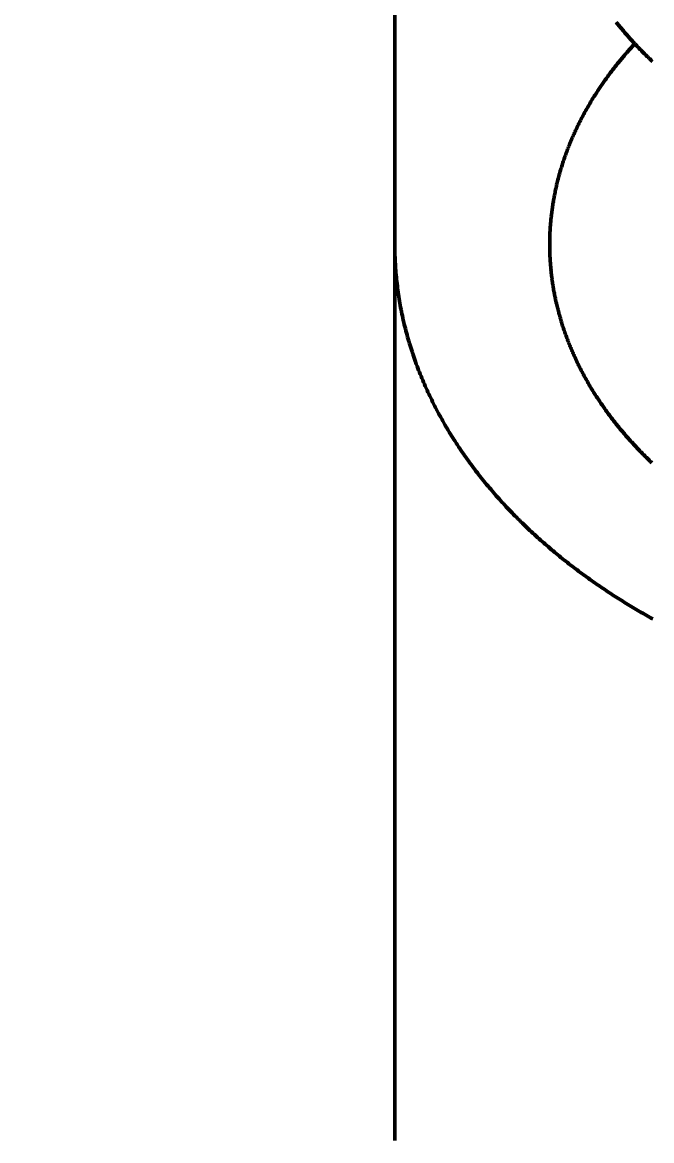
# Model space of a CAD drawing. Header units: millimetres. Extents: x 0 to 1682, y 0 to 1188.
# Drawn here: x 1137.14 to 1149.33, y 762.21 to 783.86 of the extents above; entities that cross this region are included whole.
import ezdxf

# ---------------------------------------------------------------- set-up
doc = ezdxf.new("R2010")
doc.units = ezdxf.units.MM
doc.layers.get('Defpoints').update_dxf_attribs({"lineweight": 50})
doc.layers.add('尺寸', color=7, linetype='Continuous', lineweight=25)
doc.layers.add('粗实线', color=7, linetype='Continuous', lineweight=50)
doc.styles.add('gbeitc', font='gbeitc.shx', dxfattribs={"bigfont": 'gbcbig.shx'})
doc.dimstyles.new('gbeitc', dxfattribs={"dimtxt": 5, "dimasz": 3.125, "dimexe": 1.25, "dimexo": 0.625, "dimtad": 1, "dimdec": 0, "dimdsep": 46, "dimtxsty": 'gbeitc', "dimcen": 2.5, "dimadec": 0, "dimazin": 0, "dimtfac": 1, "dimtdec": 3, "dimtmove": 0, "dimatfit": 3, "dimfxl": 1, "dimarcsym": 0})

# ---------------------------------------------------------------- blocks, each defined once
blk = doc.blocks.new('*D8')
at = {"layer": 'Defpoints', "color": 0, "lineweight": 25, "transparency": 16777216}
for p in [(967.352, 871.547), (1399.352, 871.547), (1399.352, 642.292)]:
    blk.add_point(p, dxfattribs=at)
at = {"layer": '尺寸', "color": 0, "lineweight": -2, "transparency": 16777216}
for p, q in [((967.352, 870.922), (967.352, 641.042)), ((1399.352, 870.922), (1399.352, 641.042)), ((970.477, 642.292), (1396.227, 642.292))]:
    blk.add_line(p, q, dxfattribs=at)
at = {"layer": '尺寸', "color": 0, "lineweight": 25, "transparency": 16777216}
for points in [[(970.477, 642.812), (970.477, 641.771), (967.352, 642.292)], [(1396.227, 642.812), (1396.227, 641.771), (1399.352, 642.292)]]:
    blk.add_solid(points, dxfattribs=at)
at = {"layer": '尺寸', "color": 0, "transparency": 16777216, "insert": (1183.352, 646.417), "char_height": 7, "attachment_point": 5, "style": 'gbeitc'}
blk.add_mtext('432', dxfattribs=at)

msp = doc.modelspace()

# ---------------------------------------------------------------- linework, layer by layer
at = {"layer": '粗实线'}
msp.add_line((1144.352, 790.288), (1144.352, 762.214), dxfattribs=at)
for points in [[(1148.639, 783.865), (1148.655, 783.846), (1148.67, 783.827), (1148.685, 783.808), (1148.701, 783.789), (1148.716, 783.77), (1148.732, 783.752), (1148.747, 783.733), (1148.763, 783.714), (1148.779, 783.696), (1148.794, 783.677), (1148.81, 783.659), (1148.826, 783.64), (1148.842, 783.622), (1148.858, 783.604), (1148.874, 783.585), (1148.89, 783.567), (1148.906, 783.549), (1148.923, 783.531), (1148.939, 783.513), (1148.955, 783.495), (1148.971, 783.478), (1148.988, 783.46), (1149.004, 783.442), (1149.021, 783.425), (1149.037, 783.407), (1149.054, 783.389), (1149.071, 783.372), (1149.087, 783.355), (1149.104, 783.337), (1149.121, 783.32), (1149.138, 783.303), (1149.154, 783.286), (1149.171, 783.269), (1149.188, 783.252), (1149.205, 783.235), (1149.222, 783.218), (1149.239, 783.201), (1149.256, 783.184), (1149.274, 783.168), (1149.291, 783.151), (1149.308, 783.135), (1149.325, 783.118), (1149.343, 783.102)], [(1149.001, 783.446), (1148.984, 783.428), (1148.968, 783.41), (1148.952, 783.393), (1148.935, 783.375), (1148.919, 783.357), (1148.903, 783.339), (1148.887, 783.321), (1148.871, 783.302), (1148.855, 783.284), (1148.839, 783.266), (1148.823, 783.248), (1148.807, 783.229), (1148.791, 783.211), (1148.775, 783.192), (1148.76, 783.174), (1148.744, 783.155), (1148.728, 783.136), (1148.713, 783.118), (1148.697, 783.099), (1148.682, 783.08), (1148.667, 783.061), (1148.651, 783.042), (1148.636, 783.023), (1148.621, 783.004), (1148.606, 782.984), (1148.591, 782.965), (1148.576, 782.946), (1148.561, 782.926), (1148.546, 782.907), (1148.531, 782.887), (1148.516, 782.868), (1148.502, 782.848), (1148.487, 782.828), (1148.473, 782.809), (1148.458, 782.789), (1148.444, 782.769), (1148.429, 782.749), (1148.415, 782.729), (1148.401, 782.709), (1148.387, 782.689), (1148.373, 782.669), (1148.359, 782.648), (1148.345, 782.628), (1148.331, 782.608), (1148.317, 782.587), (1148.304, 782.567), (1148.29, 782.546), (1148.276, 782.526), (1148.263, 782.505), (1148.25, 782.484), (1148.236, 782.463), (1148.223, 782.443), (1148.21, 782.422), (1148.197, 782.401), (1148.184, 782.38), (1148.171, 782.359), (1148.158, 782.337), (1148.145, 782.316), (1148.133, 782.295), (1148.12, 782.274), (1148.108, 782.252), (1148.095, 782.231), (1148.083, 782.21), (1148.071, 782.188), (1148.058, 782.166), (1148.046, 782.145), (1148.034, 782.123), (1148.022, 782.101), (1148.011, 782.08), (1147.999, 782.058), (1147.987, 782.036), (1147.976, 782.014), (1147.964, 781.992), (1147.953, 781.97), (1147.942, 781.948), (1147.93, 781.926), (1147.919, 781.903), (1147.908, 781.881), (1147.897, 781.859), (1147.886, 781.837), (1147.876, 781.814), (1147.865, 781.792), (1147.855, 781.769), (1147.844, 781.747), (1147.834, 781.724), (1147.824, 781.701), (1147.813, 781.679), (1147.803, 781.656), (1147.793, 781.633), (1147.783, 781.61), (1147.774, 781.588), (1147.764, 781.565), (1147.755, 781.542), (1147.745, 781.519), (1147.736, 781.496), (1147.726, 781.473), (1147.717, 781.449), (1147.708, 781.426), (1147.699, 781.403), (1147.69, 781.38), (1147.682, 781.356), (1147.673, 781.333), (1147.665, 781.31), (1147.656, 781.286), (1147.648, 781.263), (1147.64, 781.239), (1147.632, 781.216), (1147.624, 781.192), (1147.616, 781.168), (1147.608, 781.145), (1147.6, 781.121), (1147.593, 781.097), (1147.585, 781.074), (1147.578, 781.05), (1147.571, 781.026), (1147.564, 781.002), (1147.557, 780.978), (1147.55, 780.954), (1147.543, 780.93), (1147.536, 780.906), (1147.53, 780.882), (1147.523, 780.858), (1147.517, 780.834), (1147.511, 780.81), (1147.505, 780.786), (1147.499, 780.761), (1147.493, 780.737), (1147.487, 780.713), (1147.481, 780.689), (1147.476, 780.664), (1147.47, 780.64), (1147.465, 780.616), (1147.46, 780.591), (1147.455, 780.567), (1147.45, 780.542), (1147.445, 780.518), (1147.441, 780.493), (1147.436, 780.469), (1147.432, 780.444), (1147.427, 780.42), (1147.423, 780.395), (1147.419, 780.371), (1147.415, 780.346), (1147.411, 780.321), (1147.407, 780.297), (1147.404, 780.272), (1147.4, 780.247), (1147.397, 780.223), (1147.394, 780.198), (1147.391, 780.173), (1147.388, 780.149), (1147.385, 780.124), (1147.382, 780.099), (1147.379, 780.074), (1147.377, 780.049), (1147.374, 780.025), (1147.372, 780), (1147.37, 779.975), (1147.368, 779.95), (1147.366, 779.925), (1147.364, 779.9), (1147.363, 779.875), (1147.361, 779.851), (1147.36, 779.826), (1147.358, 779.801), (1147.357, 779.776), (1147.356, 779.751), (1147.355, 779.726), (1147.355, 779.701), (1147.354, 779.676), (1147.353, 779.651), (1147.353, 779.626), (1147.353, 779.601), (1147.352, 779.576), (1147.352, 779.552), (1147.353, 779.527), (1147.353, 779.502), (1147.353, 779.477), (1147.354, 779.452), (1147.354, 779.427), (1147.355, 779.402), (1147.356, 779.377), (1147.357, 779.352), (1147.358, 779.327), (1147.359, 779.302), (1147.36, 779.277), (1147.362, 779.253), (1147.363, 779.228), (1147.365, 779.203), (1147.367, 779.178), (1147.369, 779.153), (1147.371, 779.128), (1147.373, 779.103), (1147.375, 779.079), (1147.378, 779.054), (1147.38, 779.029), (1147.383, 779.004), (1147.386, 778.979), (1147.389, 778.955), (1147.392, 778.93), (1147.395, 778.905), (1147.398, 778.88), (1147.402, 778.856), (1147.405, 778.831), (1147.409, 778.806), (1147.413, 778.782), (1147.417, 778.757), (1147.421, 778.732), (1147.425, 778.708), (1147.429, 778.683), (1147.433, 778.659), (1147.438, 778.634), (1147.443, 778.61), (1147.447, 778.585), (1147.452, 778.561), (1147.457, 778.536), (1147.462, 778.512), (1147.467, 778.488), (1147.473, 778.463), (1147.478, 778.439), (1147.484, 778.415), (1147.489, 778.39), (1147.495, 778.366), (1147.501, 778.342), (1147.507, 778.318), (1147.513, 778.294), (1147.52, 778.269), (1147.526, 778.245), (1147.532, 778.221), (1147.539, 778.197), (1147.546, 778.173), (1147.553, 778.149), (1147.559, 778.125), (1147.567, 778.101), (1147.574, 778.078), (1147.581, 778.054), (1147.588, 778.03), (1147.596, 778.006), (1147.603, 777.983), (1147.611, 777.959), (1147.619, 777.935), (1147.627, 777.912), (1147.635, 777.888), (1147.643, 777.864), (1147.651, 777.841), (1147.66, 777.818), (1147.668, 777.794), (1147.677, 777.771), (1147.685, 777.747), (1147.694, 777.724), (1147.703, 777.701), (1147.712, 777.678), (1147.721, 777.654), (1147.73, 777.631), (1147.74, 777.608), (1147.749, 777.585), (1147.759, 777.562), (1147.768, 777.539), (1147.778, 777.516), (1147.788, 777.494), (1147.798, 777.471), (1147.808, 777.448), (1147.818, 777.425), (1147.828, 777.403), (1147.838, 777.38), (1147.849, 777.357), (1147.859, 777.335), (1147.87, 777.312), (1147.88, 777.29), (1147.891, 777.268), (1147.902, 777.245), (1147.913, 777.223), (1147.924, 777.201), (1147.935, 777.179), (1147.946, 777.156), (1147.958, 777.134), (1147.969, 777.112), (1147.981, 777.09), (1147.992, 777.068), (1148.004, 777.047), (1148.016, 777.025), (1148.027, 777.003), (1148.039, 776.981), (1148.051, 776.96), (1148.064, 776.938), (1148.076, 776.916), (1148.088, 776.895), (1148.1, 776.874), (1148.113, 776.852), (1148.125, 776.831), (1148.138, 776.81), (1148.151, 776.788), (1148.164, 776.767), (1148.176, 776.746), (1148.189, 776.725), (1148.202, 776.704), (1148.215, 776.683), (1148.229, 776.662), (1148.242, 776.641), (1148.255, 776.621), (1148.269, 776.6), (1148.282, 776.579), (1148.296, 776.559), (1148.309, 776.538), (1148.323, 776.518), (1148.337, 776.497), (1148.351, 776.477), (1148.365, 776.457), (1148.379, 776.437), (1148.393, 776.416), (1148.407, 776.396), (1148.421, 776.376), (1148.435, 776.356), (1148.45, 776.336), (1148.464, 776.316), (1148.479, 776.297), (1148.493, 776.277), (1148.508, 776.257), (1148.523, 776.238), (1148.537, 776.218), (1148.552, 776.199), (1148.567, 776.179), (1148.582, 776.16), (1148.597, 776.14), (1148.612, 776.121), (1148.627, 776.102), (1148.642, 776.083), (1148.658, 776.064), (1148.673, 776.045), (1148.688, 776.026), (1148.704, 776.007), (1148.719, 775.988), (1148.735, 775.969), (1148.751, 775.951), (1148.766, 775.932), (1148.782, 775.914), (1148.798, 775.895), (1148.814, 775.877), (1148.829, 775.858), (1148.845, 775.84), (1148.861, 775.822), (1148.877, 775.803), (1148.894, 775.785), (1148.91, 775.767), (1148.926, 775.749), (1148.942, 775.731), (1148.959, 775.713), (1148.975, 775.696), (1148.991, 775.678), (1149.008, 775.66), (1149.024, 775.643), (1149.041, 775.625), (1149.057, 775.608), (1149.074, 775.59), (1149.091, 775.573), (1149.107, 775.556), (1149.124, 775.538), (1149.141, 775.521), (1149.158, 775.504), (1149.175, 775.487), (1149.192, 775.47), (1149.209, 775.453), (1149.226, 775.436), (1149.243, 775.419), (1149.26, 775.403), (1149.277, 775.386), (1149.294, 775.369), (1149.312, 775.353), (1149.329, 775.336)], [(1144.352, 779.557), (1144.353, 779.515), (1144.353, 779.473), (1144.354, 779.43), (1144.355, 779.388), (1144.356, 779.346), (1144.357, 779.304), (1144.359, 779.262), (1144.361, 779.22), (1144.364, 779.178), (1144.366, 779.136), (1144.369, 779.094), (1144.372, 779.052), (1144.375, 779.01), (1144.379, 778.968), (1144.383, 778.926), (1144.387, 778.884), (1144.392, 778.842), (1144.397, 778.8), (1144.402, 778.758), (1144.407, 778.716), (1144.412, 778.675), (1144.418, 778.633), (1144.424, 778.591), (1144.431, 778.55), (1144.437, 778.508), (1144.444, 778.466), (1144.451, 778.425), (1144.459, 778.383), (1144.466, 778.342), (1144.474, 778.301), (1144.483, 778.259), (1144.491, 778.218), (1144.5, 778.177), (1144.509, 778.136), (1144.518, 778.094), (1144.527, 778.053), (1144.537, 778.012), (1144.547, 777.972), (1144.557, 777.931), (1144.568, 777.89), (1144.579, 777.849), (1144.59, 777.809), (1144.601, 777.768), (1144.612, 777.727), (1144.624, 777.687), (1144.636, 777.647), (1144.648, 777.606), (1144.661, 777.566), (1144.674, 777.526), (1144.687, 777.486), (1144.7, 777.446), (1144.713, 777.406), (1144.727, 777.366), (1144.741, 777.327), (1144.755, 777.287), (1144.769, 777.247), (1144.784, 777.208), (1144.799, 777.169), (1144.814, 777.129), (1144.829, 777.09), (1144.845, 777.051), (1144.861, 777.012), (1144.876, 776.973), (1144.893, 776.934), (1144.909, 776.896), (1144.926, 776.857), (1144.943, 776.819), (1144.96, 776.78), (1144.977, 776.742), (1144.994, 776.704), (1145.012, 776.666), (1145.03, 776.628), (1145.048, 776.59), (1145.067, 776.552), (1145.085, 776.514), (1145.104, 776.477), (1145.123, 776.439), (1145.142, 776.402), (1145.161, 776.365), (1145.181, 776.328), (1145.201, 776.291), (1145.22, 776.254), (1145.241, 776.217), (1145.261, 776.181), (1145.281, 776.144), (1145.302, 776.108), (1145.323, 776.072), (1145.344, 776.036), (1145.365, 776), (1145.387, 775.964), (1145.408, 775.928), (1145.43, 775.892), (1145.452, 775.857), (1145.474, 775.821), (1145.496, 775.786), (1145.519, 775.751), (1145.542, 775.716), (1145.564, 775.681), (1145.587, 775.646), (1145.611, 775.612), (1145.634, 775.577), (1145.657, 775.543), (1145.681, 775.509), (1145.705, 775.475), (1145.729, 775.441), (1145.753, 775.407), (1145.777, 775.373), (1145.801, 775.339), (1145.826, 775.306), (1145.851, 775.273), (1145.875, 775.24), (1145.9, 775.207), (1145.925, 775.174), (1145.951, 775.141), (1145.976, 775.108), (1146.002, 775.076), (1146.027, 775.043), (1146.053, 775.011), (1146.079, 774.979), (1146.105, 774.947), (1146.131, 774.915), (1146.158, 774.884), (1146.184, 774.852), (1146.211, 774.821), (1146.237, 774.79), (1146.264, 774.758), (1146.291, 774.727), (1146.318, 774.697), (1146.345, 774.666), (1146.373, 774.635), (1146.4, 774.605), (1146.427, 774.575), (1146.455, 774.545), (1146.483, 774.515), (1146.511, 774.485), (1146.538, 774.455), (1146.566, 774.425), (1146.595, 774.396), (1146.623, 774.367), (1146.651, 774.337), (1146.68, 774.308), (1146.708, 774.28), (1146.737, 774.251), (1146.765, 774.222), (1146.794, 774.194), (1146.823, 774.165), (1146.852, 774.137), (1146.881, 774.109), (1146.91, 774.081), (1146.94, 774.053), (1146.969, 774.026), (1146.998, 773.998), (1147.028, 773.971), (1147.057, 773.944), (1147.087, 773.917), (1147.117, 773.89), (1147.147, 773.863), (1147.176, 773.836), (1147.206, 773.81), (1147.236, 773.783), (1147.266, 773.757), (1147.297, 773.731), (1147.327, 773.705), (1147.357, 773.679), (1147.387, 773.653), (1147.418, 773.628), (1147.448, 773.602), (1147.479, 773.577), (1147.509, 773.552), (1147.54, 773.527), (1147.571, 773.502), (1147.602, 773.477), (1147.632, 773.453), (1147.663, 773.428), (1147.694, 773.404), (1147.725, 773.38), (1147.756, 773.355), (1147.787, 773.332), (1147.818, 773.308), (1147.85, 773.284), (1147.881, 773.26), (1147.912, 773.237), (1147.943, 773.214), (1147.975, 773.191), (1148.006, 773.167), (1148.038, 773.145), (1148.069, 773.122), (1148.101, 773.099), (1148.132, 773.077), (1148.164, 773.054), (1148.195, 773.032), (1148.227, 773.01), (1148.259, 772.988), (1148.29, 772.966), (1148.322, 772.944), (1148.354, 772.923), (1148.386, 772.901), (1148.418, 772.88), (1148.45, 772.858), (1148.481, 772.837), (1148.513, 772.816), (1148.545, 772.795), (1148.577, 772.775), (1148.609, 772.754), (1148.641, 772.733), (1148.673, 772.713), (1148.705, 772.693), (1148.738, 772.673), (1148.77, 772.653), (1148.802, 772.633), (1148.834, 772.613), (1148.866, 772.593), (1148.898, 772.574), (1148.931, 772.554), (1148.963, 772.535), (1148.995, 772.516), (1149.027, 772.497), (1149.06, 772.478), (1149.092, 772.459), (1149.124, 772.44), (1149.157, 772.421), (1149.189, 772.403), (1149.221, 772.385), (1149.254, 772.366), (1149.286, 772.348), (1149.318, 772.33), (1149.351, 772.312)]]:
    msp.add_lwpolyline(points, dxfattribs=at)

# ---------------------------------------------------------------- dimensions: what is measured, and where the dimension line sits
at = {"layer": '尺寸'}
dim = msp.add_linear_dim(base=(1399.352, 642.292), p1=(967.352, 871.547), p2=(1399.352, 871.547), text='432', dimstyle='gbeitc', override={"dimtxt": 7, "dimpost": '<>'}, dxfattribs=at)
dim.commit()
dim.dimension.update_dxf_attribs({"geometry": '*D8', "text_midpoint": (1183.352, 646.417)})

doc.saveas('drawing.dxf')
